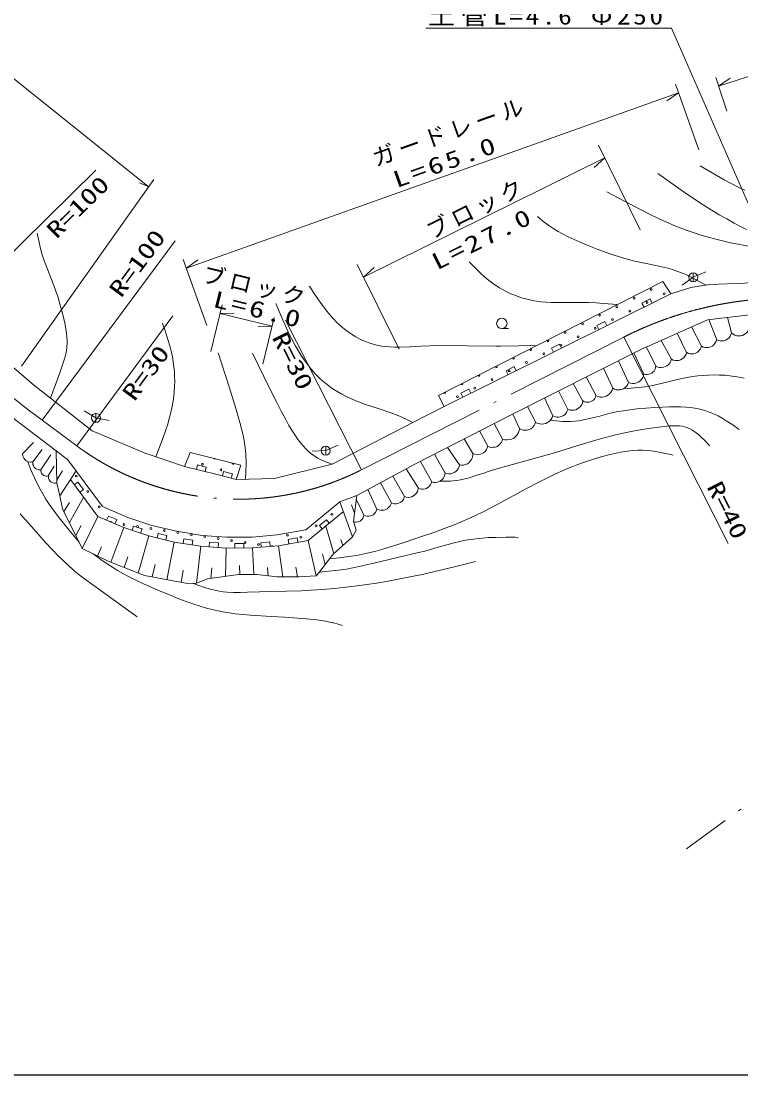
# Model space of a CAD drawing. Units: millimetres, scale not verified. Extents: x 40000 to 680000, y 20000 to 380000.
# Drawn here: x 175058 to 254448, y 205000 to 321246 of the extents above; entities that cross this region are included whole.
import ezdxf
from ezdxf.enums import TextEntityAlignment as Align

# ---------------------------------------------------------------- set-up
doc = ezdxf.new("R2010")
doc.units = ezdxf.units.MM
doc.header["$LTSCALE"] = 1000
doc.linetypes.add('USER1', pattern=[18.5, 14.557377, -1.819672, 0.303279, -1.819672])
for name, color, linetype, lineweight in [('M-BGD', 7, 'Continuous', 13), ('M-BMK', 2, 'USER1', 13), ('M-STR-HTXT', 7, 'Continuous', 13), ('M-TTL-BAND', 7, 'Continuous', 25)]:
    doc.layers.add(name, color=color, linetype=linetype, lineweight=lineweight)
doc.styles.add('ＭＳ ゴシック', font='')
doc.styles.get('ＭＳ ゴシック').set_extended_font_data('MS Gothic')

msp = doc.modelspace()

# ---------------------------------------------------------------- linework, layer by layer
at = {"layer": 'M-BGD'}
for p, q in [((249187, 292984), (247954, 292130)), ((249187, 292984), (250563, 293583)), ((249187, 293482), (249187, 292487)), ((251775, 286082), (250905, 288315)), ((253400, 286849), (252983, 288559)), ((228082, 287325), (228828, 287325)), ((250088, 285377), (248985, 287509)), ((246777, 283936), (245668, 286025)), ((248463, 284672), (247412, 286805)), ((245060, 283170), (244025, 285290)), ((242055, 281361), (240952, 283781)), ((243742, 282311), (242656, 284639)), ((240308, 280748), (239287, 282943)), ((238468, 279920), (237393, 281989)), ((235371, 278417), (234320, 280442)), ((237027, 279337), (235929, 281252)), ((233716, 277712), (232791, 279672)), ((183310, 277479), (182022, 278248)), ((183310, 277976), (183310, 276981)), ((230037, 276302), (229277, 277903)), ((231815, 276976), (230926, 278734)), ((183310, 277479), (184778, 277175)), ((218281, 276966), (209351, 272363)), ((228166, 275137), (227230, 276854)), ((188802, 273551), (182884, 276039)), ((226541, 274340), (225628, 276030)), ((175224, 273502), (176443, 274756)), ((208660, 273869), (210028, 274483)), ((208660, 274367), (208660, 273372)), ((224886, 273542), (223911, 275148)), ((176359, 272641), (177373, 273970)), ((177221, 271740), (178336, 273393)), ((178984, 270270), (178923, 273833)), ((193070, 272115), (188837, 273538)), ((208660, 273869), (207161, 273809)), ((221820, 271396), (220661, 273478)), ((223414, 272285), (222075, 274204)), ((178063, 271066), (178705, 272141)), ((180207, 272855), (184027, 267685)), ((193070, 272115), (196702, 271242)), ((209351, 272363), (202995, 270798)), ((220348, 270415), (219108, 272680)), ((179620, 271621), (178978, 270568)), ((181120, 271619), (179333, 268894)), ((196702, 271242), (198794, 270681)), ((217343, 268790), (216044, 271053)), ((218876, 269710), (217529, 271847)), ((179333, 268895), (178984, 270270)), ((183506, 266603), (180499, 270672)), ((202995, 270798), (198794, 270681)), ((215902, 268116), (214681, 270324)), ((179333, 268895), (179644, 267452)), ((181958, 268698), (180393, 265927)), ((212073, 268929), (210209, 268201)), ((212073, 268929), (211713, 266037)), ((214308, 267410), (213286, 269578)), ((179644, 267452), (181804, 263056)), ((180387, 268142), (179788, 267159)), ((210209, 268201), (206455, 265120)), ((210209, 268201), (211626, 264353)), ((211485, 267872), (211821, 266958)), ((212867, 266736), (212018, 268492)), ((183506, 266603), (181805, 263056)), ((206718, 263947), (210602, 267135)), ((181689, 265618), (181100, 264489)), ((186394, 265371), (184939, 261551)), ((208660, 265541), (209552, 262509)), ((211626, 264353), (212024, 265073)), ((212024, 265073), (211713, 266037)), ((189140, 264465), (187959, 260365)), ((206718, 263947), (207589, 260042)), ((211626, 264353), (209423, 262395)), ((210331, 264062), (210551, 263398)), ((184672, 261656), (181804, 263056)), ((183914, 263260), (183476, 262240)), ((191950, 263784), (191119, 259623)), ((194888, 263323), (194423, 259260)), ((197689, 263114), (197594, 259990)), ((200582, 263129), (200737, 260202)), ((203466, 263379), (203935, 259949)), ((188667, 260086), (184672, 261656)), ((186846, 262158), (186446, 260959)), ((203551, 261778), (203561, 261777)), ((209423, 262395), (207891, 260386)), ((208297, 262462), (208595, 261308)), ((189857, 261297), (189522, 259925)), ((192927, 260684), (192713, 259322)), ((196081, 260925), (195998, 259773)), ((199157, 261175), (199168, 260204)), ((202241, 260959), (202326, 260060)), ((205364, 261003), (205554, 259940)), ((193416, 259189), (188667, 260086)), ((193416, 259189), (194423, 259260)), ((194423, 259260), (195603, 259719)), ((195603, 259719), (199045, 260187)), ((201068, 260205), (199045, 260187)), ((203287, 259948), (201068, 260205)), ((203309, 259950), (205654, 259945)), ((205654, 259945), (207589, 260042)), ((207891, 260386), (207589, 260042))]:
    msp.add_line(p, q, dxfattribs=at)
for points in [[(249936, 305261), (251263, 304497), (252597, 303752), (254160, 302938), (254876, 302595)], [(255078, 298271), (254409, 298598), (253695, 298968), (252877, 299416), (252063, 299883), (251168, 300423), (250287, 300978), (249234, 301668), (248194, 302372), (245290, 304416)], [(239657, 302411), (241473, 301440), (243308, 300481), (244353, 299954), (245416, 299441), (246252, 299057), (247096, 298693), (248537, 298129), (249283, 297870), (250035, 297631), (250851, 297393), (251673, 297174), (252577, 296955), (253496, 296753), (254153, 296620), (255234, 296429)], [(250604, 292116), (249784, 292563), (248949, 292995), (248436, 293240), (247907, 293469), (247379, 293671), (246898, 293831), (246401, 293973), (245732, 294140), (245057, 294287), (243807, 294537), (242553, 294808), (242465, 294830), (241809, 295002), (241159, 295194), (240372, 295450), (239581, 295729), (238604, 296093), (237666, 296458), (236734, 296842), (236062, 297139), (235399, 297454), (234846, 297737), (234304, 298038), (233825, 298325), (233358, 298629), (232602, 299182), (232005, 299674)], [(176836, 297857), (177006, 297013), (177196, 296175), (177394, 295453), (177573, 294903), (177774, 294349), (178596, 292276), (178855, 291566), (179094, 290850), (179337, 290059), (179564, 289248), (179626, 289014), (179784, 288395), (179923, 287772), (180008, 287304), (180075, 286826), (180112, 286428), (180129, 286020), (180125, 285664), (180100, 285299), (180098, 285279), (180050, 284916), (179981, 284545), (179875, 284109), (179747, 283666), (179325, 282446), (178302, 279666)], [(224494, 294689), (225126, 294045), (225771, 293416), (226178, 293047), (226605, 292685), (227056, 292338), (227435, 292074), (227826, 291827), (228228, 291595), (228649, 291377), (229079, 291176), (229518, 290994), (229963, 290830), (230414, 290686), (230861, 290565), (231320, 290460), (231409, 290442), (231891, 290359), (232376, 290295), (232941, 290243), (233519, 290211), (234330, 290191), (235142, 290191), (236378, 290205), (237622, 290198), (237692, 290197), (238501, 290162), (239308, 290108), (240820, 289976)], [(218281, 276966), (221716, 278724), (246708, 291164), (248932, 291842), (251005, 292181), (254888, 292332), (261164, 293116), (264764, 293388)], [(231935, 285459), (229935, 285414), (227926, 285389), (227407, 285388), (224268, 285426), (221121, 285445), (219159, 285388), (217968, 285322), (216779, 285276), (216249, 285276), (215711, 285297), (215276, 285332), (214834, 285388), (214280, 285493), (213905, 285590), (213524, 285709), (213138, 285851), (212758, 286013), (212376, 286197), (211993, 286405), (211611, 286636), (211238, 286884), (210869, 287154), (210506, 287446), (210208, 287704), (209857, 288036), (209515, 288387), (209154, 288788), (208808, 289203), (208416, 289708), (208033, 290234), (207461, 291071), (206899, 291929), (206839, 292022)], [(221716, 278724), (221079, 279939), (245841, 292529), (246708, 291164)], [(203153, 290091), (203653, 288896), (204176, 287698), (204517, 286964), (204877, 286238), (205294, 285458), (205613, 284908), (205951, 284367), (206272, 283888), (206609, 283421), (206937, 283000), (207280, 282592), (207611, 282229), (207963, 281874), (208300, 281562), (208656, 281259), (208804, 281141), (209172, 280867), (209559, 280605), (209984, 280342), (210420, 280097), (210911, 279845), (211412, 279610), (211986, 279365), (212578, 279135), (213051, 278965), (214555, 278470), (216054, 277957), (216351, 277841), (216976, 277577), (217594, 277294), (218281, 276966)], [(244656, 290142), (244434, 290590), (243538, 290145), (243761, 289697)], [(259920, 289178), (255710, 288880), (250745, 288296), (243346, 284986), (229099, 277814), (218552, 272394), (212073, 268929)], [(190658, 287915), (190984, 286971), (191293, 286011), (191465, 285418), (191618, 284818), (191641, 284721), (191751, 284192), (191844, 283649), (191915, 283112), (191966, 282573), (191995, 282052), (192005, 281521), (191992, 280930), (191957, 280400), (191902, 279873), (191824, 279317), (191726, 278765), (191570, 278052), (191409, 277423), (191227, 276800), (190988, 276058), (190727, 275312), (189909, 273178)], [(239658, 287655), (239435, 288102), (238540, 287657), (238763, 287209)], [(255296, 287155), (255182, 286985), (255059, 286839), (254824, 286664), (254614, 286577), (254426, 286532), (254204, 286515), (254000, 286541), (253771, 286602), (253584, 286703), (253404, 286850)], [(169641, 286974), (176444, 281137), (182884, 276039)], [(251770, 286081), (251703, 285899), (251622, 285736), (251444, 285523), (251269, 285396), (251106, 285312), (250905, 285248), (250711, 285227), (250486, 285232), (250291, 285284), (250092, 285379)], [(253395, 286847), (253337, 286665), (253265, 286502), (253099, 286285), (252934, 286152), (252777, 286063), (252582, 285992), (252393, 285962), (252172, 285957), (251978, 285999), (251779, 286084)], [(234660, 285167), (234437, 285614), (233542, 285169), (233764, 284721)], [(250084, 285375), (250021, 285198), (249945, 285040), (249775, 284831), (249608, 284705), (249450, 284622), (249256, 284558), (249069, 284534), (248851, 284536), (248661, 284584), (248467, 284674)], [(199824, 270709), (199863, 271572), (199882, 272442), (199854, 273419), (199810, 273924), (199746, 274427), (199652, 274996), (199537, 275564), (199372, 276266), (199187, 276965), (198766, 278403), (197993, 280904), (197202, 283398), (196800, 284651)], [(200591, 284616), (201832, 282058), (203089, 279514), (203259, 279175), (203743, 278226), (204245, 277286), (204605, 276651), (204984, 276024), (205330, 275490), (205624, 275064), (205934, 274651), (206191, 274340), (206462, 274044), (206704, 273808), (206966, 273580), (207225, 273384), (207497, 273205), (207790, 273038), (208164, 272850), (208559, 272676), (209351, 272363)], [(246773, 283934), (246708, 283746), (246629, 283577), (246451, 283353), (246274, 283218), (246108, 283128), (245903, 283057), (245704, 283030), (245473, 283030), (245271, 283078), (245064, 283172)], [(248459, 284670), (248394, 284486), (248315, 284321), (248139, 284104), (247965, 283973), (247802, 283887), (247601, 283819), (247406, 283794), (247180, 283796), (246982, 283845), (246781, 283938)], [(229661, 282679), (229438, 283126), (228543, 282681), (228766, 282233)], [(245057, 283168), (245028, 283003), (244985, 282853), (244867, 282645), (244739, 282510), (244613, 282414), (244453, 282329), (244292, 282280), (244101, 282250), (243928, 282263), (243745, 282313)], [(242051, 281359), (241972, 281179), (241881, 281020), (241688, 280815), (241503, 280696), (241333, 280622), (241126, 280569), (240929, 280558), (240701, 280577), (240507, 280641), (240312, 280749)], [(241544, 280733), (242353, 280766), (243160, 280819), (243851, 280896), (244372, 280980), (244899, 281086), (247921, 281823), (248511, 281937), (249105, 282032), (249692, 282105), (250291, 282159), (250882, 282193), (251483, 282207), (252075, 282200), (252668, 282173), (252698, 282171), (253213, 282124), (253737, 282057), (254269, 281967), (254800, 281857)], [(243737, 282309), (243689, 282109), (243624, 281928), (243463, 281682), (243295, 281526), (243134, 281419), (242930, 281326), (242729, 281279), (242492, 281257), (242280, 281287), (242060, 281363)], [(224663, 280191), (224440, 280639), (223545, 280193), (223767, 279745)], [(240303, 280745), (240234, 280543), (240150, 280361), (239959, 280121), (239771, 279975), (239593, 279878), (239373, 279802), (239160, 279772), (238911, 279771), (238694, 279822), (238473, 279922)], [(237023, 279335), (236974, 279140), (236910, 278963), (236751, 278723), (236586, 278572), (236427, 278468), (236227, 278378), (236030, 278334), (235798, 278313), (235591, 278344), (235376, 278420)], [(238465, 279918), (238405, 279764), (238335, 279627), (238181, 279447), (238032, 279341), (237892, 279272), (237720, 279219), (237555, 279203), (237364, 279209), (237198, 279256), (237031, 279339)], [(180207, 272855), (178923, 273833), (172285, 278888)], [(254254, 276210), (253550, 276695), (252832, 277165), (252386, 277434), (251933, 277684), (251552, 277873), (251164, 278042), (250963, 278121), (250592, 278248), (250205, 278360), (249782, 278459), (249354, 278538), (248880, 278604), (248391, 278652), (247826, 278685), (247257, 278698), (246531, 278691), (245795, 278664), (244948, 278616), (243947, 278546), (242957, 278457), (242234, 278374), (241505, 278270), (240887, 278163), (240263, 278033), (240030, 277979), (238723, 277637), (237416, 277316), (236563, 277165), (236116, 277114), (235666, 277083), (235225, 277073), (234775, 277082), (234425, 277104), (233428, 277220)], [(235367, 278416), (235302, 278236), (235224, 278076), (235049, 277865), (234878, 277738), (234718, 277655), (234521, 277590), (234330, 277568), (234108, 277571), (233916, 277621), (233720, 277714)], [(231810, 276975), (231734, 276788), (231644, 276622), (231451, 276406), (231265, 276280), (231093, 276199), (230881, 276139), (230679, 276123), (230445, 276136), (230244, 276197), (230041, 276304)], [(233711, 277710), (233630, 277510), (233536, 277331), (233330, 277099), (233132, 276962), (232947, 276874), (232722, 276808), (232505, 276790), (232254, 276802), (232038, 276866), (231820, 276978)], [(221221, 270486), (221830, 270486), (222435, 270506), (222702, 270527), (223106, 270576), (223517, 270647), (224003, 270754), (224486, 270881), (225341, 271142), (226203, 271426), (226471, 271514), (227526, 271845), (228594, 272159), (233873, 273627), (236338, 274377), (238820, 275111), (240773, 275644), (241638, 275834), (242517, 276008), (243524, 276183), (244559, 276344), (245373, 276458), (245972, 276534), (246583, 276591), (246973, 276608), (247357, 276605), (247664, 276584), (247964, 276544), (248219, 276490), (248476, 276415), (248557, 276387), (248794, 276288), (249024, 276170), (249271, 276018), (249519, 275842), (249798, 275616), (250077, 275363), (250495, 274945), (250905, 274507), (250998, 274406)], [(230032, 276299), (229987, 276070), (229922, 275861), (229751, 275572), (229568, 275387), (229390, 275256), (229163, 275141), (228936, 275078), (228668, 275040), (228426, 275065), (228171, 275140)], [(228162, 275135), (228106, 274951), (228036, 274786), (227873, 274564), (227708, 274428), (227551, 274336), (227356, 274261), (227166, 274228), (226943, 274219), (226747, 274259), (226545, 274342)], [(176357, 272643), (176207, 272617), (176066, 272608), (175853, 272645), (175698, 272713), (175578, 272790), (175456, 272901), (175366, 273023), (175281, 273177), (175240, 273329), (175226, 273500)], [(193070, 272115), (193692, 273673), (199281, 272276), (198794, 270681)], [(209070, 261932), (210144, 262046), (211214, 262179), (212061, 262313), (212726, 262442), (213398, 262593), (214182, 262791), (214972, 263012), (216132, 263366), (217297, 263742), (217535, 263820), (219115, 264343), (220686, 264885), (221711, 265258), (222736, 265652), (223586, 265999), (224427, 266365), (225169, 266708), (226092, 267160), (227015, 267634), (229388, 268918), (230726, 269641), (232081, 270351), (233037, 270831), (234011, 271297), (234839, 271672), (235677, 272030), (235741, 272057), (236467, 272336), (237200, 272597), (237978, 272853), (238774, 273092), (239860, 273388), (240525, 273551), (241195, 273694), (241699, 273783), (242214, 273854), (242650, 273894), (243086, 273914), (243175, 273915), (243600, 273908), (244035, 273881), (244539, 273828), (245053, 273752), (245773, 273620), (246503, 273466), (246967, 273363)], [(224882, 273539), (224873, 273334), (224844, 273144), (224733, 272871), (224599, 272686), (224461, 272550), (224279, 272420), (224091, 272335), (223862, 272267), (223649, 272257), (223418, 272289)], [(226537, 274338), (226479, 274152), (226407, 273984), (226239, 273761), (226070, 273623), (225911, 273531), (225713, 273456), (225519, 273424), (225293, 273417), (225094, 273459), (224890, 273544)], [(175785, 272645), (176152, 271748), (176542, 270850), (176872, 270158), (177151, 269628), (177452, 269099), (177801, 268528), (178168, 267967), (178608, 267334), (179064, 266713), (179112, 266649), (179719, 265867), (180348, 265090), (181461, 263755)], [(177219, 271742), (177087, 271741), (176964, 271752), (176784, 271813), (176660, 271893), (176567, 271977), (176477, 272089), (176416, 272207), (176364, 272352), (176349, 272489), (176362, 272638)], [(195372, 271562), (195489, 272048), (194517, 272281), (194400, 271795)], [(223410, 272283), (223363, 272095), (223302, 271925), (223149, 271693), (222990, 271547), (222837, 271446), (222645, 271360), (222455, 271317), (222231, 271296), (222031, 271326), (221824, 271398)], [(178061, 271068), (177948, 271052), (177841, 271047), (177680, 271079), (177565, 271134), (177476, 271195), (177385, 271280), (177319, 271375), (177258, 271493), (177230, 271608), (177223, 271738)], [(178981, 270272), (178853, 270258), (178732, 270258), (178552, 270301), (178424, 270368), (178326, 270440), (178228, 270541), (178158, 270650), (178094, 270786), (178068, 270918), (178066, 271064)], [(198231, 270832), (198360, 271315), (197394, 271574), (197265, 271091)], [(221816, 271394), (221785, 271209), (221739, 271039), (221609, 270804), (221467, 270651), (221327, 270541), (221148, 270443), (220967, 270387), (220753, 270350), (220558, 270364), (220352, 270418)], [(181525, 269283), (181928, 269580), (181333, 270385), (180931, 270087)], [(218873, 269708), (218833, 269522), (218778, 269354), (218635, 269122), (218484, 268974), (218338, 268871), (218152, 268780), (217967, 268732), (217749, 268705), (217553, 268728), (217347, 268792)], [(220344, 270413), (220292, 270248), (220228, 270100), (220078, 269901), (219929, 269780), (219787, 269698), (219610, 269632), (219438, 269604), (219238, 269598), (219061, 269636), (218880, 269712)], [(217340, 268788), (217288, 268628), (217223, 268484), (217076, 268292), (216929, 268175), (216790, 268096), (216617, 268033), (216449, 268007), (216254, 268003), (216082, 268042), (215906, 268117)], [(206455, 265120), (203310, 264570), (200527, 264329), (197731, 264314), (195026, 264516), (192185, 264962), (189470, 265619), (186819, 266494), (184027, 267685)], [(214304, 267409), (214252, 267248), (214188, 267104), (214041, 266912), (213894, 266795), (213754, 266717), (213582, 266653), (213414, 266627), (213218, 266624), (213047, 266662), (212871, 266738)], [(215898, 268114), (215837, 267939), (215764, 267783), (215598, 267576), (215434, 267451), (215280, 267368), (215089, 267303), (214905, 267279), (214690, 267279), (214503, 267325), (214312, 267412)], [(174963, 266885), (175225, 266583), (176484, 265148), (177764, 263719), (178487, 262943), (179113, 262296), (179761, 261656), (180271, 261178), (180803, 260708), (180924, 260604), (181481, 260151), (182050, 259712), (183873, 258397), (187859, 255531)], [(183506, 266603), (186394, 265371), (189140, 264465)], [(185410, 265791), (185606, 266251), (184687, 266643), (184490, 266183)], [(209046, 265858), (208729, 266245), (207956, 265610), (208273, 265224)], [(212864, 266734), (212835, 266594), (212793, 266467), (212687, 266292), (212573, 266179), (212463, 266101), (212323, 266032), (212184, 265995), (212019, 265974), (211871, 265991), (211716, 266039)], [(188242, 264761), (188399, 265236), (187449, 265549), (187293, 265074)], [(189140, 264465), (191950, 263784), (194888, 263323), (197689, 263114), (200582, 263129), (203466, 263379), (206718, 263947)], [(191031, 264006), (191149, 264492), (190177, 264728), (190059, 264242)], [(193913, 263476), (193991, 263970), (193003, 264125), (192925, 263631)], [(205584, 263749), (205498, 264242), (204513, 264069), (204599, 263577)], [(207959, 260474), (209013, 260568), (210063, 260682), (210931, 260806), (211638, 260935), (212352, 261085), (214572, 261610), (216737, 262099), (218907, 262609), (219594, 262790), (221209, 263255), (222828, 263699), (224064, 263971), (224655, 264069), (225259, 264149), (225926, 264215), (226605, 264263), (227454, 264297), (228503, 264309), (229561, 264301), (229890, 264297)], [(196787, 263181), (196824, 263680), (195827, 263754), (195790, 263255)], [(199636, 263124), (199633, 263624), (198633, 263619), (198636, 263119)], [(202522, 263297), (202479, 263795), (201483, 263709), (201526, 263211)], [(183009, 262468), (183836, 261872), (184673, 261293), (185124, 261000), (185695, 260652), (186284, 260316), (186962, 259954), (187659, 259606), (188565, 259179), (189492, 258766), (190230, 258447), (191344, 257976), (192474, 257521), (193283, 257215), (194106, 256925), (194800, 256701), (195509, 256493), (196146, 256326), (196786, 256179), (197313, 256075), (197992, 255963), (198674, 255871), (199508, 255781), (200345, 255712), (202666, 255581), (204124, 255496), (205578, 255391), (206932, 255268), (207667, 255187), (208399, 255086), (208919, 254995), (209435, 254884), (209551, 254856), (210490, 254592)], [(225180, 261621), (223010, 261077), (220835, 260553), (219491, 260248), (218170, 259967), (216835, 259705), (215556, 259473), (214273, 259261), (212114, 258953), (210873, 258804), (209621, 258673), (208326, 258559), (207021, 258464), (205993, 258403), (204327, 258349), (202661, 258314), (200029, 258247), (199256, 258219), (198477, 258211), (197772, 258245), (197349, 258293), (196928, 258362), (196442, 258464), (195959, 258586), (195304, 258777), (194653, 258989), (193954, 259227)]]:
    msp.add_lwpolyline(points, dxfattribs=at)
for centre, radius in [((249187, 292984), 500), ((242666, 290684), 100), ((244565, 291629), 100), ((245987, 291152), 100), ((240767, 289738), 100), ((244088, 290207), 100), ((228082, 287899), 574), ((238868, 288793), 100), ((240290, 288316), 100), ((242189, 289262), 100), ((236969, 287848), 100), ((238391, 287371), 100), ((233171, 285957), 100), ((235070, 286903), 100), ((236492, 286426), 100), ((234593, 285481), 100), ((230795, 283590), 100), ((232694, 284535), 100), ((228896, 282645), 100), ((226997, 281700), 100), ((225098, 280754), 100), ((223198, 279809), 100), ((183310, 277479), 500), ((208660, 273869), 500), ((195079, 272355), 100), ((181142, 271064), 100), ((197110, 271744), 100), ((182403, 269358), 100), ((183664, 267652), 100), ((209326, 266834), 100), ((186408, 265723), 100), ((187891, 265501), 100), ((189374, 265278), 100), ((190858, 265056), 100), ((207620, 265574), 100), ((192341, 264833), 100), ((195308, 264388), 100), ((196791, 264165), 100), ((198275, 263942), 100), ((204431, 264535), 100), ((205914, 264313), 100), ((199758, 263720), 100), ((201242, 263497), 100)]:
    msp.add_circle(centre, radius, dxfattribs=at)
for centre, start, end in [((231272, 285012), 129.89883, 104.00197), ((229373, 284067), 154.43927, 79.46154), ((227474, 283122), 169.18925, 64.71156), ((225574, 282176), 181.40218, 52.49863), ((221776, 280286), 202.98985, 30.91096), ((223675, 281231), 192.46282, 41.43799), ((196401, 273065), 208.11351, 303.814), ((198432, 272454), 146.36558, 5.56194), ((184924, 265946), 5.48416, 128.30567), ((193825, 264610), 102.83645, 59.33416), ((202725, 263275), 28.27886, 161.61837)]:
    msp.add_arc(centre, 100, start, end, dxfattribs=at)
at = {"layer": 'M-BMK'}
for p, q in [((212586, 271738), (241519, 286381)), ((177386, 277207), (181199, 274387)), ((312573, 276573), (248448, 229936))]:
    msp.add_line(p, q, dxfattribs=at)
for centre, radius, start, end in [((259581, 250691), 40000, 96.07959, 116.84386), ((199039, 298506), 30000, 233.5098, 296.84386)]:
    msp.add_arc(centre, radius, start, end, dxfattribs=at)
at = {"layer": 'M-BMK', "linetype": 'Continuous'}
msp.add_arc((236855, 357603), 100000, 228.34001, 233.5098, dxfattribs=at)
at = {"layer": 'M-STR-HTXT'}
for p, q in [((189068, 302984), (148265, 335734)), ((273928, 321159), (251982, 314080)), ((252878, 311301), (251675, 315031)), ((249814, 307030), (247228, 314283)), ((251982, 314080), (253277, 314951)), ((193288, 293991), (247564, 313342)), ((247564, 313342), (246296, 312432)), ((243348, 298232), (238726, 307572)), ((239425, 306159), (212829, 292995)), ((239425, 306159), (238272, 305107)), ((165636, 287404), (183290, 304806)), ((175116, 283177), (189694, 303764)), ((189068, 302984), (188108, 303386)), ((177386, 277207), (192042, 297021)), ((195538, 287680), (192953, 294933)), ((193288, 293991), (194556, 294901)), ((216752, 285068), (212129, 294408)), ((212829, 292995), (213982, 294047)), ((195993, 284788), (197252, 289949)), ((181199, 274387), (191799, 288718)), ((197015, 288978), (198575, 289041)), ((197015, 288978), (202752, 287579)), ((201730, 283389), (202989, 288550)), ((202752, 287579), (201193, 287515)), ((212586, 271738), (204221, 288268)), ((241519, 286381), (253030, 263636))]:
    msp.add_line(p, q, dxfattribs=at)
msp.add_lwpolyline([(258879, 292831), (246783, 320461), (219716, 320461)], dxfattribs=at)
at = {"layer": 'M-TTL-BAND'}
msp.add_line((40000, 205000), (579000, 205000), dxfattribs=at)

# ---------------------------------------------------------------- texts
at = {"layer": 'M-STR-HTXT', "style": 'ＭＳ ゴシック', "width": 1.35}
for s, rotation, p in [('R=100', 44.587, (179352, 296738)), ('R=100', 53.51, (186537, 290288)), ('R=30', 296.844, (202206, 286112)), ('R=30', 53.51, (187993, 278867)), ('R=40', 296.844, (250136, 269643))]:
    msp.add_text(s, height=1833, rotation=rotation, dxfattribs=at).set_placement(p, align=Align.BOTTOM_LEFT)
at = {"layer": 'M-STR-HTXT', "insert": (219916, 320661), "char_height": 1833, "attachment_point": 7, "style": 'ＭＳ ゴシック'}
msp.add_mtext('\\T1.2;\\W1.2;土管L=4.6\\~Φ250', dxfattribs=at)
at = {"layer": 'M-STR-HTXT', "char_height": 1833, "attachment_point": 7, "style": 'ＭＳ ゴシック'}
for s, insert, rotation in [('\\T1.2;ガードレール', (214224, 305086), 19.622), ('\\T1.2;\\W1.35;L=65.0', (216491, 302794), 19.622), ('\\T1.2;\\W1.35;L=65.0', (216491, 302794), 19.622), ('\\T1.2;ブロック', (220403, 296961), 26.333), ('\\T1.2;\\W1.35;L=27.0', (220944, 293715), 26.333), ('\\T1.2;ブロック', (194880, 292339), 346.293), ('\\T1.2;\\W1.35;L=6.0', (196116, 289712), 346.293), ('\\T1.2;\\W1.35;L=6.0', (196116, 289712), 346.293)]:
    msp.add_mtext(s, dxfattribs=dict(at, insert=insert, rotation=rotation))

doc.saveas('drawing.dxf')
